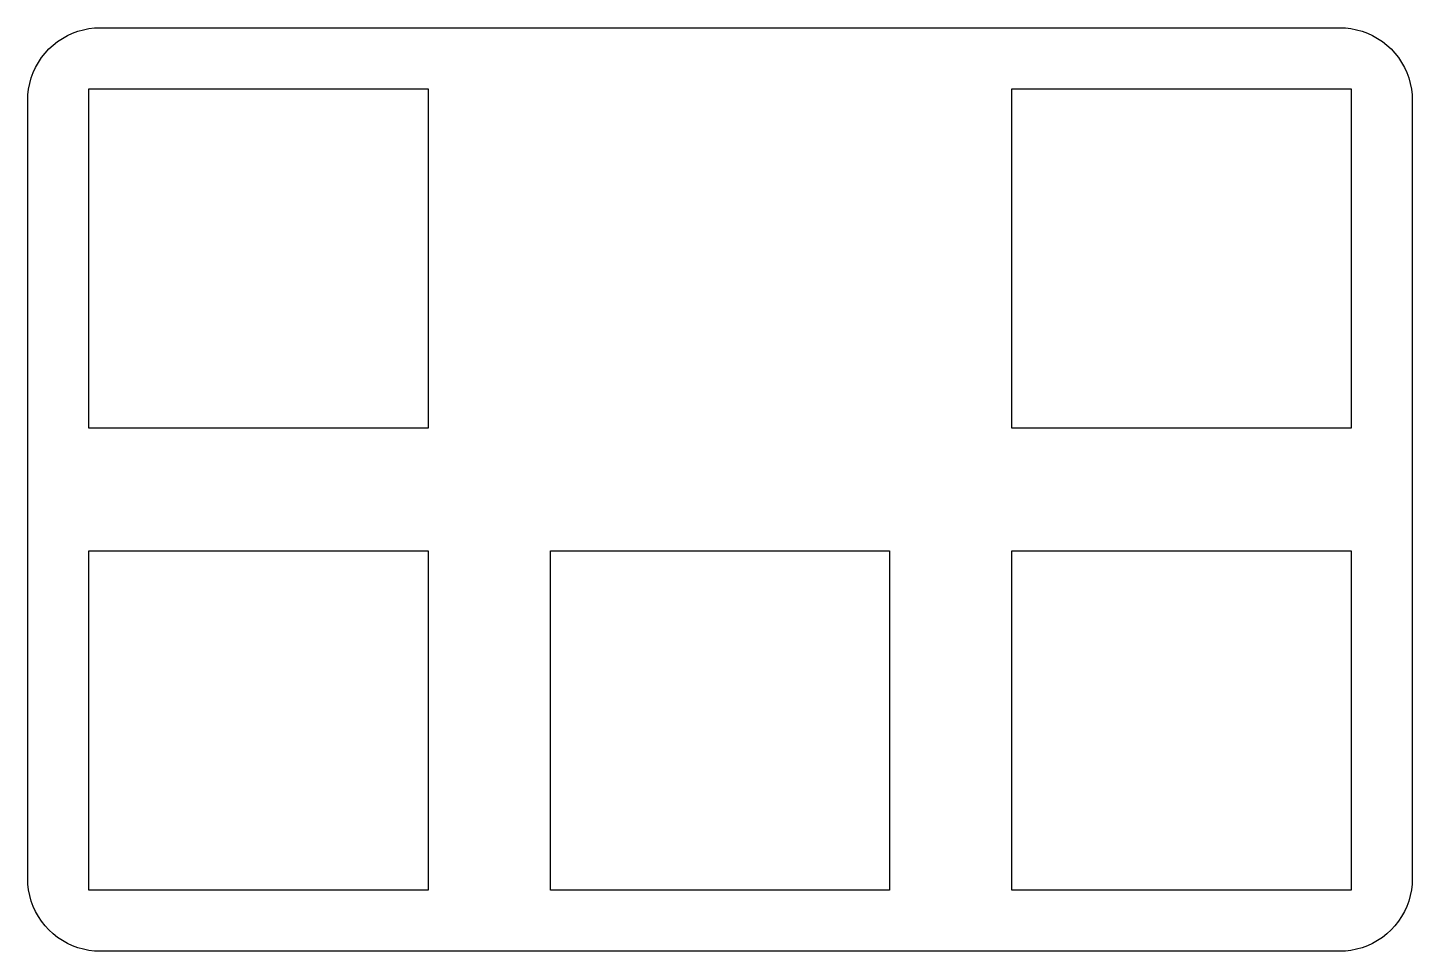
# Model space of a CAD drawing. Extents: x 0.1 to 57.2, y 0.3 to 38.4.
import ezdxf

# ---------------------------------------------------------------- set-up
doc = ezdxf.new("R2010")
doc.units = 0
doc.layers.get('0').update_dxf_attribs({"linetype": 'CONTINUOUS'})

msp = doc.modelspace()

# ---------------------------------------------------------------- linework, layer by layer
at = {"color": 0}
for p, q in [((2.39503, 38.275), (2.62516, 38.3219)), ((2.62516, 38.3219), (2.85943, 38.348)), ((2.85943, 38.348), (3.09507, 38.3575)), ((3.09507, 38.3575), (54.2452, 38.3575)), ((54.2452, 38.3575), (54.4823, 38.348)), ((54.4823, 38.348), (54.7151, 38.3219)), ((54.7151, 38.3219), (54.9465, 38.275)), ((1.14653, 37.6396), (1.33119, 37.7857)), ((1.33119, 37.7857), (1.52687, 37.9155)), ((1.52687, 37.9155), (1.73357, 38.0312)), ((1.73357, 38.0312), (1.94717, 38.1289)), ((1.94717, 38.1289), (2.16765, 38.2115)), ((2.16765, 38.2115), (2.39503, 38.275)), ((54.9465, 38.275), (55.1737, 38.2115)), ((55.1737, 38.2115), (55.3942, 38.1289)), ((55.3942, 38.1289), (55.608, 38.0312)), ((55.608, 38.0312), (55.8133, 37.9155)), ((55.8133, 37.9155), (56.0091, 37.7857)), ((56.0091, 37.7857), (56.195, 37.6396)), ((0.666972, 37.1217), (0.813043, 37.3063)), ((0.813043, 37.3063), (0.972894, 37.4798)), ((0.972894, 37.4798), (1.14653, 37.6396)), ((56.195, 37.6396), (56.3672, 37.4798)), ((56.3672, 37.4798), (56.527, 37.3063)), ((56.527, 37.3063), (56.673, 37.1217)), ((0.323839, 36.5054), (0.421679, 36.7192)), ((0.421679, 36.7192), (0.537436, 36.926)), ((0.537436, 36.926), (0.666972, 37.1217)), ((56.673, 37.1217), (56.8043, 36.926)), ((56.8043, 36.926), (56.92, 36.7192)), ((56.92, 36.7192), (57.0177, 36.5054)), ((0.130914, 35.8278), (0.177767, 36.0578)), ((0.177767, 36.0578), (0.241157, 36.285)), ((0.241157, 36.285), (0.323839, 36.5054)), ((57.0177, 36.5054), (57.0988, 36.285)), ((57.0988, 36.285), (57.1638, 36.0578)), ((57.1638, 36.0578), (57.2093, 35.8278)), ((0.095085, 35.3579), (0.104731, 35.5935)), ((0.104731, 35.5935), (0.130914, 35.8278)), ((2.62103, 35.8316), (16.6205, 35.8316)), ((2.62103, 21.8323), (2.62103, 35.8316)), ((16.6205, 35.8316), (16.6205, 21.8323)), ((40.7211, 35.8316), (54.7204, 35.8316)), ((40.7211, 21.8323), (40.7211, 35.8316)), ((54.7204, 35.8316), (54.7204, 21.8323)), ((57.2093, 35.8278), (57.2368, 35.5935)), ((57.2368, 35.5935), (57.2463, 35.3579)), ((0.095085, 3.25768), (0.095085, 35.3579)), ((57.2463, 35.3579), (57.2453, 3.2563)), ((16.6205, 21.8323), (2.62103, 21.8323)), ((54.7204, 21.8323), (40.7211, 21.8323)), ((2.62103, 16.7817), (16.6205, 16.7817)), ((2.62103, 2.78226), (2.62103, 16.7817)), ((16.6205, 16.7817), (16.6205, 2.78226)), ((21.671, 16.7817), (35.6704, 16.7817)), ((21.671, 2.78226), (21.671, 16.7817)), ((35.6704, 16.7817), (35.6704, 2.78226)), ((40.7211, 16.7817), (54.7204, 16.7817)), ((40.7211, 2.78226), (40.7211, 16.7817)), ((54.7204, 16.7817), (54.7204, 2.78226)), ((0.104731, 3.02066), (0.095085, 3.25768)), ((0.130914, 2.78777), (0.104731, 3.02066)), ((57.2368, 3.02066), (57.2093, 2.78777)), ((57.2453, 3.2563), (57.2368, 3.02066)), ((0.177767, 2.55626), (0.130914, 2.78777)), ((0.241157, 2.32888), (0.177767, 2.55626)), ((0.323839, 2.1084), (0.241157, 2.32888)), ((16.6205, 2.78226), (2.62103, 2.78226)), ((35.6704, 2.78226), (21.671, 2.78226)), ((54.7204, 2.78226), (40.7211, 2.78226)), ((57.0988, 2.32888), (57.0177, 2.1084)), ((57.1638, 2.55626), (57.0988, 2.32888)), ((57.2093, 2.78777), (57.1638, 2.55626)), ((0.421679, 1.8948), (0.323839, 2.1084)), ((0.537436, 1.68947), (0.421679, 1.8948)), ((56.92, 1.8948), (56.8043, 1.68947)), ((57.0177, 2.1084), (56.92, 1.8948)), ((0.666972, 1.4938), (0.537436, 1.68947)), ((0.813043, 1.30776), (0.666972, 1.4938)), ((0.972894, 1.1355), (0.813043, 1.30776)), ((56.527, 1.30776), (56.3672, 1.1355)), ((56.673, 1.4938), (56.527, 1.30776)), ((56.8043, 1.68947), (56.673, 1.4938)), ((1.14653, 0.975653), (0.972894, 1.1355)), ((1.33119, 0.829578), (1.14653, 0.975653)), ((1.52687, 0.698666), (1.33119, 0.829578)), ((1.73357, 0.582909), (1.52687, 0.698666)), ((1.94717, 0.485069), (1.73357, 0.582909)), ((55.608, 0.582909), (55.3942, 0.485069)), ((55.8133, 0.698666), (55.608, 0.582909)), ((56.0091, 0.829578), (55.8133, 0.698666)), ((56.195, 0.975653), (56.0091, 0.829578)), ((56.3672, 1.1355), (56.195, 0.975653)), ((2.16765, 0.403765), (1.94717, 0.485069)), ((2.39503, 0.338998), (2.16765, 0.403765)), ((2.62516, 0.293522), (2.39503, 0.338998)), ((2.85943, 0.265961), (2.62516, 0.293522)), ((3.09507, 0.256315), (2.85943, 0.265961)), ((54.2452, 0.256315), (3.09507, 0.256315)), ((54.4823, 0.265961), (54.2452, 0.256315)), ((54.7151, 0.293522), (54.4823, 0.265961)), ((54.9465, 0.338998), (54.7151, 0.293522)), ((55.1737, 0.403765), (54.9465, 0.338998)), ((55.3942, 0.485069), (55.1737, 0.403765))]:
    msp.add_line(p, q, dxfattribs=at)

doc.saveas('drawing.dxf')
